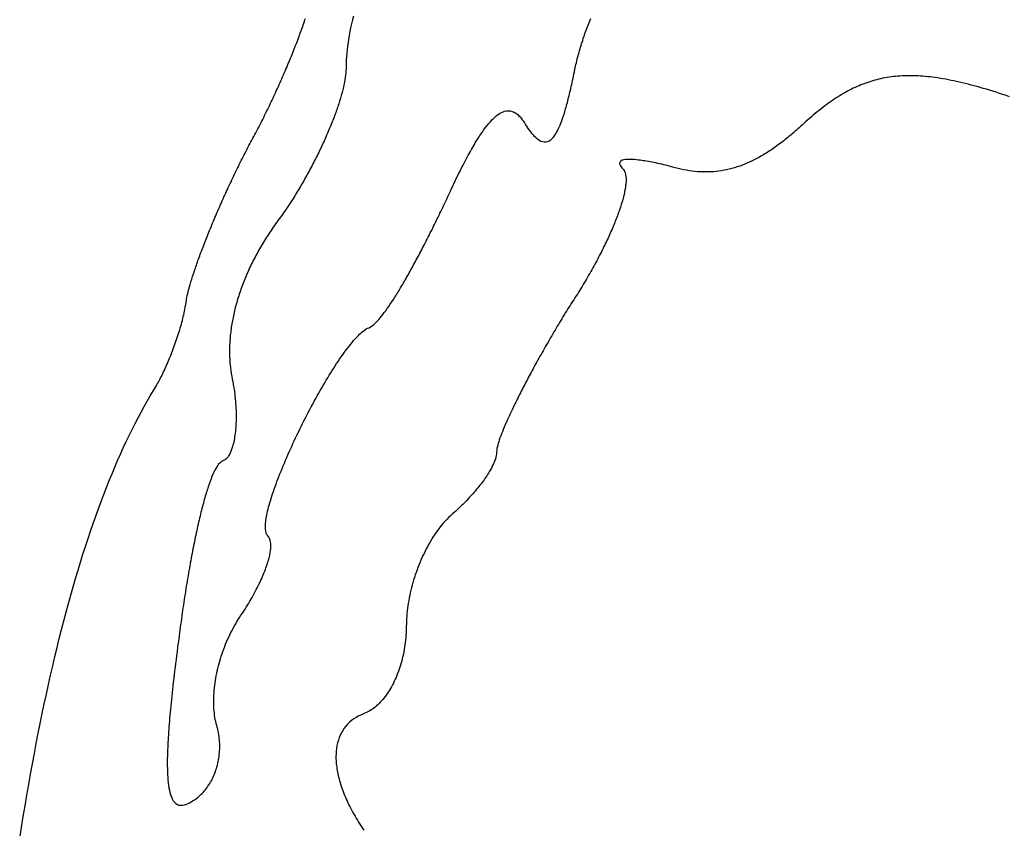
# Model space of a CAD drawing. Header units: metres. Extents: x 0 to 2740, y 0 to 1840.
# Drawn here: x 621.5 to 950, y 1095.6 to 1364.5 of the extents above; entities that cross this region are included whole.
import ezdxf

# ---------------------------------------------------------------- set-up
doc = ezdxf.new("R2010")
doc.units = ezdxf.units.M

msp = doc.modelspace()

# ---------------------------------------------------------------- linework, layer by layer
for points in [[(621.546816, 1092.522176), (622.121375, 1096.165125), (622.704664, 1099.774504), (623.296677, 1103.350247), (623.897408, 1106.892288), (624.506851, 1110.400561), (625.125, 1113.875), (625.751849, 1117.315539), (626.387392, 1120.722112), (627.031623, 1124.094653), (627.684536, 1127.433096), (628.346125, 1130.737375), (629.016384, 1134.007424), (629.695307, 1137.243177), (630.382888, 1140.444568), (631.079121, 1143.611531), (631.784, 1146.744), (632.497519, 1149.841909), (633.219672, 1152.905192), (633.950453, 1155.933783), (634.689856, 1158.927616), (635.437875, 1161.886625), (636.194504, 1164.810744), (636.959737, 1167.699907), (637.733568, 1170.554048), (638.515991, 1173.373101), (639.307, 1176.157), (640.106589, 1178.905679), (640.914752, 1181.619072), (641.731483, 1184.297113), (642.556776, 1186.939736), (643.390625, 1189.546875), (644.233024, 1192.118464), (645.083967, 1194.654437), (645.943448, 1197.154728), (646.811461, 1199.619271), (647.688, 1202.048), (648.573059, 1204.440849), (649.466632, 1206.797752), (650.368713, 1209.118643), (651.279296, 1211.403456), (652.198375, 1213.652125), (653.125944, 1215.864584), (654.061997, 1218.040767), (655.006528, 1220.180608), (655.959531, 1222.284041), (656.921, 1224.351), (657.890929, 1226.381419), (658.869312, 1228.375232), (659.856143, 1230.332373), (660.851416, 1232.252776), (661.855125, 1234.136375), (662.867264, 1235.983104), (663.887827, 1237.792897), (664.916808, 1239.565688), (665.954201, 1241.301411), (667, 1243), (667.362565, 1243.64593), (667.606875, 1244.09375), (667.852985, 1244.55477), (668.100655, 1245.02851), (668.349645, 1245.51449), (668.599715, 1246.01223), (668.850625, 1246.52125), (669.102135, 1247.04107), (669.354005, 1247.57121), (669.605995, 1248.11119), (669.857865, 1248.66053), (670.109375, 1249.21875), (670.360285, 1249.78537), (670.610355, 1250.35991), (670.859345, 1250.94189), (671.107015, 1251.53083), (671.353125, 1252.12625), (671.597435, 1252.72767), (671.839705, 1253.33461), (672.079695, 1253.94659), (672.317165, 1254.56313), (672.551875, 1255.18375), (672.783585, 1255.80797), (673.012055, 1256.43531), (673.237045, 1257.06529), (673.458315, 1257.69743), (673.675625, 1258.33125), (673.888735, 1258.96627), (674.097405, 1259.60201), (674.301395, 1260.23799), (674.500465, 1260.87373), (674.694375, 1261.50875), (674.882885, 1262.14257), (675.065755, 1262.77471), (675.242745, 1263.40469), (675.413615, 1264.03203), (675.578125, 1264.65625), (675.736035, 1265.27687), (675.887105, 1265.89341), (676.031095, 1266.50539), (676.167765, 1267.11233), (676.296875, 1267.71375), (676.418185, 1268.30917), (676.531455, 1268.89811), (676.636445, 1269.48009), (676.732915, 1270.05463), (676.820625, 1270.62125), (676.899335, 1271.17947), (676.968805, 1271.72881), (677.062393, 1272.30448), (677.201411, 1272.93996), (677.359125, 1273.61), (677.535199, 1274.31364), (677.729297, 1275.04992), (677.941083, 1275.81788), (678.170221, 1276.61656), (678.416375, 1277.445), (678.679209, 1278.30224), (678.958387, 1279.18732), (679.253573, 1280.09928), (679.564431, 1281.03716), (679.725632, 1281.51552), (679.890625, 1282), (680.059368, 1282.49048), (680.231819, 1282.98684), (680.407936, 1283.48896), (680.587677, 1283.99672), (680.771, 1284.51), (680.957863, 1285.02868), (681.148224, 1285.55264), (681.342041, 1286.08176), (681.539272, 1286.61592), (681.739875, 1287.155), (681.943808, 1287.69888), (682.151029, 1288.24744), (682.361496, 1288.80056), (682.575167, 1289.35812), (682.792, 1289.92), (683.011953, 1290.48608), (683.234984, 1291.05624), (683.461051, 1291.63036), (683.690112, 1292.20832), (683.922125, 1292.79), (684.157048, 1293.37528), (684.394839, 1293.96404), (684.635456, 1294.55616), (684.878857, 1295.15152), (685.125, 1295.75), (685.373843, 1296.35148), (685.625344, 1296.95584), (685.879461, 1297.56296), (686.136152, 1298.17272), (686.395375, 1298.785), (686.657088, 1299.39968), (686.921249, 1300.01664), (687.187816, 1300.63576), (687.456747, 1301.25692), (687.728, 1301.88), (688.001533, 1302.50488), (688.277304, 1303.13144), (688.555271, 1303.75956), (688.835392, 1304.38912), (689.117625, 1305.02), (689.401928, 1305.65208), (689.688259, 1306.28524), (689.976576, 1306.91936), (690.266837, 1307.55432), (690.559, 1308.19), (690.853023, 1308.82628), (691.148864, 1309.46304), (691.446481, 1310.10016), (691.745832, 1310.73752), (692.046875, 1311.375), (692.349568, 1312.01248), (692.653869, 1312.64984), (692.959736, 1313.28696), (693.267127, 1313.92372), (693.576, 1314.56), (693.886313, 1315.19568), (694.198024, 1315.83064), (694.511091, 1316.46476), (694.825472, 1317.09792), (695.141125, 1317.73), (695.458008, 1318.36088), (695.776079, 1318.99044), (696.095296, 1319.61856), (696.415617, 1320.24512), (696.737, 1320.87), (697.059403, 1321.49308), (697.382784, 1322.11424), (697.707101, 1322.73336), (698.032312, 1323.35032), (698.358375, 1323.965), (698.685248, 1324.57728), (699.012889, 1325.18704), (699.341256, 1325.79416), (699.670307, 1326.39852), (700, 1327), (700.329393, 1327.630881), (700.657544, 1328.263448), (700.984411, 1328.897587), (701.309952, 1329.533184), (701.634125, 1330.170125), (701.956888, 1330.808296), (702.278199, 1331.447583), (702.598016, 1332.087872), (702.916297, 1332.729049), (703.233, 1333.371), (703.548083, 1334.013611), (703.861504, 1334.656768), (704.173221, 1335.300357), (704.483192, 1335.944264), (704.791375, 1336.588375), (705.097728, 1337.232576), (705.402209, 1337.876753), (705.704776, 1338.520792), (706.005387, 1339.164579), (706.304, 1339.808), (706.600573, 1340.450941), (706.895064, 1341.093288), (707.187431, 1341.734927), (707.477632, 1342.375744), (707.765625, 1343.015625), (708.051368, 1343.654456), (708.334819, 1344.292123), (708.615936, 1344.928512), (708.894677, 1345.563509), (709.171, 1346.197), (709.444863, 1346.828871), (709.716224, 1347.459008), (709.985041, 1348.087297), (710.251272, 1348.713624), (710.514875, 1349.337875), (710.775808, 1349.959936), (711.034029, 1350.579693), (711.289496, 1351.197032), (711.542167, 1351.811839), (711.792, 1352.424), (712.038953, 1353.033401), (712.282984, 1353.639928), (712.524051, 1354.243467), (712.762112, 1354.843904), (712.997125, 1355.441125), (713.229048, 1356.035016), (713.457839, 1356.625463), (713.683456, 1357.212352), (713.905857, 1357.795569), (714.125, 1358.375), (714.340843, 1358.950531), (714.553344, 1359.522048), (714.762461, 1360.089437), (714.968152, 1360.652584), (715.170375, 1361.211375), (715.369088, 1361.765696), (715.564249, 1362.315433), (715.755816, 1362.860472), (715.943747, 1363.400699), (716.128, 1363.936), (716.308533, 1364.466261), (716.485304, 1364.991368)], [(732.400608, 1365.789752), (732.081404, 1364.471651), (731.783296, 1363.169024), (731.506692, 1361.882573), (731.252, 1360.613), (731.019628, 1359.361007), (730.809984, 1358.127296), (730.623476, 1356.912569), (730.460512, 1355.717528), (730.3215, 1354.542875), (730.206848, 1353.389312), (730.116964, 1352.257541), (730.052256, 1351.148264), (730.013132, 1350.062183), (730, 1349), (729.988072, 1348.326936), (729.952576, 1347.628288), (729.893944, 1346.904872), (729.812608, 1346.157504), (729.709, 1345.387), (729.583552, 1344.594176), (729.436696, 1343.779848), (729.268864, 1342.944832), (729.080488, 1342.089944), (728.872, 1341.216), (728.643832, 1340.323816), (728.396416, 1339.414208), (728.130184, 1338.487992), (727.845568, 1337.545984), (727.543, 1336.589), (727.385119, 1336.105147), (727.222912, 1335.617856), (727.056433, 1335.127229), (726.885736, 1334.633368), (726.710875, 1334.136375), (726.531904, 1333.636352), (726.348877, 1333.133401), (726.161848, 1332.627624), (725.970871, 1332.119123), (725.776, 1331.608), (725.577289, 1331.094357), (725.374792, 1330.578296), (725.168563, 1330.059919), (724.958656, 1329.539328), (724.745125, 1329.016625), (724.528024, 1328.491912), (724.307407, 1327.965291), (724.083328, 1327.436864), (723.855841, 1326.906733), (723.625, 1326.375), (723.390859, 1325.841767), (723.153472, 1325.307136), (722.912893, 1324.771209), (722.669176, 1324.234088), (722.422375, 1323.695875), (722.172544, 1323.156672), (721.919737, 1322.616581), (721.664008, 1322.075704), (721.405411, 1321.534143), (721.144, 1320.992), (720.879829, 1320.449377), (720.612952, 1319.906376), (720.343423, 1319.363099), (720.071296, 1318.819648), (719.796625, 1318.276125), (719.519464, 1317.732632), (719.239867, 1317.189271), (718.957888, 1316.646144), (718.673581, 1316.103353), (718.387, 1315.561), (718.098199, 1315.019187), (717.807232, 1314.478016), (717.514153, 1313.937589), (717.219016, 1313.398008), (716.921875, 1312.859375), (716.622784, 1312.321792), (716.321797, 1311.785361), (716.018968, 1311.250184), (715.714351, 1310.716363), (715.408, 1310.184), (715.099969, 1309.653197), (714.790312, 1309.124056), (714.479083, 1308.596679), (714.166336, 1308.071168), (713.852125, 1307.547625), (713.536504, 1307.026152), (713.219527, 1306.506851), (712.901248, 1305.989824), (712.581721, 1305.475173), (712.261, 1304.963), (711.939139, 1304.453407), (711.616192, 1303.946496), (711.292213, 1303.442369), (710.967256, 1302.941128), (710.641375, 1302.442875), (710.314624, 1301.947712), (709.987057, 1301.455741), (709.658728, 1300.967064), (709.329691, 1300.481783), (709, 1300), (708.582401, 1299.459406), (708.169608, 1298.917648), (707.761627, 1298.374762), (707.358464, 1297.830784), (706.960125, 1297.28575), (706.566616, 1296.739696), (706.177943, 1296.192658), (705.794112, 1295.644672), (705.415129, 1295.095774), (705.041, 1294.546), (704.671731, 1293.995386), (704.307328, 1293.443968), (703.947797, 1292.891782), (703.593144, 1292.338864), (703.243375, 1291.78525), (702.898496, 1291.230976), (702.558513, 1290.676078), (702.223432, 1290.120592), (701.893259, 1289.564554), (701.568, 1289.008), (701.247661, 1288.450966), (700.932248, 1287.893488), (700.621767, 1287.335602), (700.316224, 1286.777344), (700.015625, 1286.21875), (699.719976, 1285.659856), (699.429283, 1285.100698), (699.143552, 1284.541312), (698.862789, 1283.981734), (698.587, 1283.422), (698.316191, 1282.862146), (698.050368, 1282.302208), (697.789537, 1281.742222), (697.533704, 1281.182224), (697.282875, 1280.62225), (697.037056, 1280.062336), (696.796253, 1279.502518), (696.560472, 1278.942832), (696.329719, 1278.383314), (696.104, 1277.824), (695.883321, 1277.264926), (695.667688, 1276.706128), (695.457107, 1276.147642), (695.251584, 1275.589504), (695.051125, 1275.03175), (694.855736, 1274.474416), (694.665423, 1273.917538), (694.480192, 1273.361152), (694.300049, 1272.805294), (694.125, 1272.25), (693.955051, 1271.695306), (693.790208, 1271.141248), (693.630477, 1270.587862), (693.475864, 1270.035184), (693.326375, 1269.48325), (693.182016, 1268.932096), (693.042793, 1268.381758), (692.908712, 1267.832272), (692.779779, 1267.283674), (692.656, 1266.736), (692.537381, 1266.189286), (692.423928, 1265.643568), (692.315647, 1265.098882), (692.212544, 1264.555264), (692.114625, 1264.01275), (692.021896, 1263.471376), (691.934363, 1262.931178), (691.852032, 1262.392192), (691.774909, 1261.854454), (691.703, 1261.318), (691.636311, 1260.782866), (691.574848, 1260.249088), (691.518617, 1259.716702), (691.467624, 1259.185744), (691.421875, 1258.65625), (691.381376, 1258.128256), (691.346133, 1257.601798), (691.316152, 1257.076912), (691.291439, 1256.553634), (691.272, 1256.032), (691.257841, 1255.512046), (691.248968, 1254.993808), (691.245387, 1254.477322), (691.247104, 1253.962624), (691.254125, 1253.44975), (691.266456, 1252.938736), (691.284103, 1252.429618), (691.307072, 1251.922432), (691.335369, 1251.417214), (691.369, 1250.914), (691.407971, 1250.412826), (691.452288, 1249.913728), (691.556984, 1248.921904), (691.683136, 1247.938816), (691.830792, 1246.964752), (692, 1246), (692.174024, 1245.161288), (692.336192, 1244.325504), (692.486648, 1243.493176), (692.625536, 1242.664832), (692.753, 1241.841), (692.869184, 1241.022208), (692.974232, 1240.208984), (693.068288, 1239.401856), (693.151496, 1238.601352), (693.224, 1237.808), (693.285944, 1237.022328), (693.337472, 1236.244864), (693.378728, 1235.476136), (693.409856, 1234.716672), (693.431, 1233.967), (693.442304, 1233.227648), (693.443912, 1232.499144), (693.435968, 1231.782016), (693.418616, 1231.076792), (693.392, 1230.384), (693.356264, 1229.704168), (693.311552, 1229.037824), (693.258008, 1228.385496), (693.195776, 1227.747712), (693.125, 1227.125), (693.045824, 1226.517888), (692.958392, 1225.926904), (692.862848, 1225.352576), (692.759336, 1224.795432), (692.648, 1224.256), (692.528984, 1223.734808), (692.402432, 1223.232384), (692.268488, 1222.749256), (692.054027, 1222.061899), (691.823744, 1221.420928), (691.578125, 1220.828125), (691.317656, 1220.285272), (691.042823, 1219.794151), (690.754112, 1219.356544), (690.348416, 1218.859392), (689.920064, 1218.464768), (689.470208, 1218.176896), (689, 1218), (688.547381, 1217.750394), (688.089848, 1217.363952), (687.627887, 1216.844238), (687.317693, 1216.425482), (687.005891, 1215.950134), (686.692625, 1215.41925), (686.378039, 1214.833886), (686.062277, 1214.195098), (685.745483, 1213.503942), (685.427801, 1212.761474), (685.109375, 1211.96875), (684.790349, 1211.126826), (684.470867, 1210.236758), (684.151073, 1209.299602), (683.991104, 1208.813696), (683.831111, 1208.316414), (683.671112, 1207.807888), (683.511125, 1207.28825), (683.351168, 1206.757632), (683.191259, 1206.216166), (683.031416, 1205.663984), (682.871657, 1205.101218), (682.712, 1204.528), (682.552463, 1203.944462), (682.393064, 1203.350736), (682.233821, 1202.746954), (682.074752, 1202.133248), (681.915875, 1201.50975), (681.757208, 1200.876592), (681.598769, 1200.233906), (681.440576, 1199.581824), (681.282647, 1198.920478), (681.125, 1198.25), (680.967653, 1197.570522), (680.810624, 1196.882176), (680.653931, 1196.185094), (680.497592, 1195.479408), (680.341625, 1194.76525), (680.186048, 1194.042752), (680.030879, 1193.312046), (679.876136, 1192.573264), (679.721837, 1191.826538), (679.568, 1191.072), (679.414643, 1190.309782), (679.261784, 1189.540016), (679.109441, 1188.762834), (678.957632, 1187.978368), (678.806375, 1187.18675), (678.655688, 1186.388112), (678.505589, 1185.582586), (678.356096, 1184.770304), (678.207227, 1183.951398), (678.059, 1183.126), (677.911433, 1182.294242), (677.764544, 1181.456256), (677.618351, 1180.612174), (677.472872, 1179.762128), (677.328125, 1178.90625), (677.184128, 1178.044672), (677.040899, 1177.177526), (676.898456, 1176.304944), (676.756817, 1175.427058), (676.616, 1174.544), (676.476023, 1173.655902), (676.336904, 1172.762896), (676.198661, 1171.865114), (676.061312, 1170.962688), (675.924875, 1170.05575), (675.789368, 1169.144432), (675.654809, 1168.228866), (675.521216, 1167.309184), (675.388607, 1166.385518), (675.257, 1165.458), (675.126413, 1164.526762), (674.996864, 1163.591936), (674.868371, 1162.653654), (674.740952, 1161.712048), (674.614625, 1160.76725), (674.489408, 1159.819392), (674.365319, 1158.868606), (674.242376, 1157.915024), (674.120597, 1156.958778), (674, 1156), (673.822399, 1154.630482), (673.649592, 1153.281856), (673.481573, 1151.954014), (673.318336, 1150.646848), (673.159875, 1149.36025), (673.006184, 1148.094112), (672.857257, 1146.848326), (672.713088, 1145.622784), (672.573671, 1144.417378), (672.439, 1143.232), (672.309069, 1142.066542), (672.183872, 1140.920896), (672.063403, 1139.794954), (671.947656, 1138.688608), (671.836625, 1137.60175), (671.730304, 1136.534272), (671.628687, 1135.486066), (671.531768, 1134.457024), (671.439541, 1133.447038), (671.352, 1132.456), (671.269139, 1131.483802), (671.190952, 1130.530336), (671.117433, 1129.595494), (671.048576, 1128.679168), (670.984375, 1127.78125), (670.924824, 1126.901632), (670.869917, 1126.040206), (670.819648, 1125.196864), (670.774011, 1124.371498), (670.733, 1123.564), (670.696609, 1122.774262), (670.664832, 1122.002176), (670.637663, 1121.247634), (670.615096, 1120.510528), (670.597125, 1119.79075), (670.583744, 1119.088192), (670.574947, 1118.402746), (670.570728, 1117.734304), (670.571081, 1117.082758), (670.576, 1116.448), (670.585479, 1115.829922), (670.599512, 1115.228416), (670.618093, 1114.643374), (670.641216, 1114.074688), (670.668875, 1113.52225), (670.701064, 1112.985952), (670.737777, 1112.465686), (670.779008, 1111.961344), (670.875, 1111), (670.988992, 1110.101056), (671.120936, 1109.263648), (671.270784, 1108.486912), (671.438488, 1107.769984), (671.624, 1107.112), (671.827272, 1106.512096), (672.048256, 1105.969408), (672.286904, 1105.483072), (672.543168, 1105.052224), (672.960489, 1104.508102), (673.417176, 1104.083968), (673.913067, 1103.776906), (674.448, 1103.584), (675.021813, 1103.502334), (675.634344, 1103.528992), (676.285431, 1103.661058), (676.974912, 1103.895616), (677.455816, 1104.107488), (677.953664, 1104.362752), (678.468408, 1104.660544), (679, 1105), (679.621792, 1105.378684), (680.226736, 1105.793872), (680.814184, 1106.244268), (681.383488, 1106.728576), (681.752624, 1107.069648), (682.113216, 1107.424832), (682.465072, 1107.793744), (682.808, 1108.176), (683.141808, 1108.571216), (683.466304, 1108.979008), (683.781296, 1109.398992), (684.086592, 1109.830784), (684.382, 1110.274), (684.667328, 1110.728256), (684.942384, 1111.193168), (685.206976, 1111.668352), (685.460912, 1112.153424), (685.704, 1112.648), (685.936048, 1113.151696), (686.156864, 1113.664128), (686.366256, 1114.184912), (686.564032, 1114.713664), (686.75, 1115.25), (686.923968, 1115.793536), (687.085744, 1116.343888), (687.235136, 1116.900672), (687.371952, 1117.463504), (687.496, 1118.032), (687.607088, 1118.605776), (687.705024, 1119.184448), (687.789616, 1119.767632), (687.860672, 1120.354944), (687.918, 1120.946), (687.961408, 1121.540416), (687.990704, 1122.137808), (688.005696, 1122.737792), (688.006192, 1123.339984), (687.992, 1123.944), (687.962928, 1124.549456), (687.918784, 1125.155968), (687.859376, 1125.763152), (687.784512, 1126.370624), (687.694, 1126.978), (687.587648, 1127.584896), (687.465264, 1128.190928), (687.326656, 1128.795712), (687.171632, 1129.398864), (687, 1130), (686.828376, 1130.66592), (686.673408, 1131.34336), (686.534952, 1132.03184), (686.412864, 1132.73088), (686.307, 1133.44), (686.217216, 1134.15872), (686.143368, 1134.88656), (686.085312, 1135.62304), (686.042904, 1136.36768), (686.016, 1137.12), (686.004456, 1137.87952), (686.008128, 1138.64576), (686.026872, 1139.41824), (686.060544, 1140.19648), (686.109, 1140.98), (686.172096, 1141.76832), (686.249688, 1142.56096), (686.341632, 1143.35744), (686.447784, 1144.15728), (686.568, 1144.96), (686.702136, 1145.76512), (686.850048, 1146.57216), (687.011592, 1147.38064), (687.186624, 1148.19008), (687.375, 1149), (687.576576, 1149.80992), (687.791208, 1150.61936), (688.018752, 1151.42784), (688.259064, 1152.23488), (688.512, 1153.04), (688.777416, 1153.84272), (689.055168, 1154.64256), (689.345112, 1155.43904), (689.647104, 1156.23168), (689.961, 1157.02), (690.286656, 1157.80352), (690.623928, 1158.58176), (690.972672, 1159.35424), (691.332744, 1160.12048), (691.704, 1160.88), (692.086296, 1161.63232), (692.479488, 1162.37696), (692.883432, 1163.11344), (693.297984, 1163.84128), (693.723, 1164.56), (694.158336, 1165.26912), (694.603848, 1165.96816), (695.059392, 1166.65664), (695.524824, 1167.33408), (696, 1168), (696.416368, 1168.659936), (696.825344, 1169.319488), (697.226736, 1169.978272), (697.620352, 1170.635904), (698.006, 1171.292), (698.383488, 1171.946176), (698.752624, 1172.598048), (699.113216, 1173.247232), (699.465072, 1173.893344), (699.808, 1174.536), (700.141808, 1175.174816), (700.466304, 1175.809408), (700.781296, 1176.439392), (701.086592, 1177.064384), (701.382, 1177.684), (701.667328, 1178.297856), (701.942384, 1178.905568), (702.206976, 1179.506752), (702.460912, 1180.101024), (702.704, 1180.688), (702.936048, 1181.267296), (703.156864, 1181.838528), (703.366256, 1182.401312), (703.564032, 1182.955264), (703.75, 1183.5), (703.923968, 1184.035136), (704.085744, 1184.560288), (704.235136, 1185.075072), (704.371952, 1185.579104), (704.496, 1186.072), (704.657712, 1186.789624), (704.789616, 1187.480032), (704.891064, 1188.141928), (704.961408, 1188.774016), (705, 1189.375), (705.006192, 1189.943584), (704.979336, 1190.478472), (704.918784, 1190.978368), (704.784512, 1191.588224), (704.587648, 1192.130496), (704.326656, 1192.602112), (704, 1193), (703.680392, 1193.420384), (703.439936, 1193.958272), (703.276184, 1194.608768), (703.186688, 1195.366976), (703.169, 1196.228), (703.220672, 1197.186944), (703.271753, 1197.701606), (703.339256, 1198.238912), (703.422875, 1198.79825), (703.522304, 1199.379008), (703.637237, 1199.980574), (703.767368, 1200.602336), (703.912391, 1201.243682), (704.072, 1201.904), (704.245889, 1202.582678), (704.433752, 1203.279104), (704.635283, 1203.992666), (704.850176, 1204.722752), (705.078125, 1205.46875), (705.318824, 1206.230048), (705.571967, 1207.006034), (705.837248, 1207.796096), (706.114361, 1208.599622), (706.403, 1209.416), (706.702859, 1210.244618), (707.013632, 1211.084864), (707.335013, 1211.936126), (707.666696, 1212.797792), (708.008375, 1213.66925), (708.359744, 1214.549888), (708.720497, 1215.439094), (709.090328, 1216.336256), (709.468931, 1217.240762), (709.856, 1218.152), (710.251229, 1219.069358), (710.654312, 1219.992224), (711.064943, 1220.919986), (711.482816, 1221.852032), (711.907625, 1222.78775), (712.339064, 1223.726528), (712.776827, 1224.667754), (713.220608, 1225.610816), (713.670101, 1226.555102), (714.125, 1227.5), (714.584999, 1228.444898), (715.049792, 1229.389184), (715.519073, 1230.332246), (715.992536, 1231.273472), (716.469875, 1232.21225), (716.950784, 1233.147968), (717.434957, 1234.080014), (717.922088, 1235.007776), (718.411871, 1235.930642), (718.904, 1236.848), (719.398169, 1237.759238), (719.894072, 1238.663744), (720.391403, 1239.560906), (720.889856, 1240.450112), (721.389125, 1241.33075), (721.888904, 1242.202208), (722.388887, 1243.063874), (722.888768, 1243.915136), (723.388241, 1244.755382), (723.887, 1245.584), (724.384739, 1246.400378), (724.881152, 1247.203904), (725.375933, 1247.993966), (725.868776, 1248.769952), (726.359375, 1249.53125), (726.847424, 1250.277248), (727.332617, 1251.007334), (727.814648, 1251.720896), (728.293211, 1252.417322), (728.768, 1253.096), (729.238709, 1253.756318), (729.705032, 1254.397664), (730.166663, 1255.019426), (730.623296, 1255.620992), (731.074625, 1256.20175), (731.520344, 1256.761088), (731.960147, 1257.298394), (732.393728, 1257.813056), (732.820781, 1258.304462), (733.241, 1258.772), (733.654079, 1259.215058), (734.059712, 1259.633024), (734.457593, 1260.025286), (734.847416, 1260.391232), (735.228875, 1260.73025), (735.965477, 1261.325054), (736.664951, 1261.804802), (737.151793, 1262.035682), (737.628352, 1262.210048), (738.135799, 1262.483126), (738.673, 1262.852), (739.238821, 1263.313754), (739.631375, 1263.67175), (740.035809, 1264.068866), (740.451787, 1264.504238), (740.878973, 1264.977002), (741.317031, 1265.486294), (741.765625, 1266.03125), (742.224419, 1266.611006), (742.693077, 1267.224698), (743.171263, 1267.871462), (743.658641, 1268.550434), (744.154875, 1269.26075), (744.659629, 1270.001546), (745.172567, 1270.771958), (745.693353, 1271.571122), (746.221651, 1272.398174), (746.488512, 1272.821888), (746.757125, 1273.25225), (747.027448, 1273.689152), (747.299439, 1274.132486), (747.573056, 1274.582144), (747.848257, 1275.038018), (748.125, 1275.5), (748.403243, 1275.967982), (748.682944, 1276.441856), (748.964061, 1276.921514), (749.246552, 1277.406848), (749.530375, 1277.89775), (749.815488, 1278.394112), (750.101849, 1278.895826), (750.389416, 1279.402784), (750.678147, 1279.914878), (750.968, 1280.432), (751.258933, 1280.954042), (751.550904, 1281.480896), (751.843871, 1282.012454), (752.137792, 1282.548608), (752.432625, 1283.08925), (752.728328, 1283.634272), (753.024859, 1284.183566), (753.322176, 1284.737024), (753.620237, 1285.294538), (753.919, 1285.856), (754.218423, 1286.421302), (754.518464, 1286.990336), (754.819081, 1287.562994), (755.120232, 1288.139168), (755.421875, 1288.71875), (755.723968, 1289.301632), (756.026469, 1289.887706), (756.329336, 1290.476864), (756.632527, 1291.068998), (756.936, 1291.664), (757.239713, 1292.261762), (757.543624, 1292.862176), (757.847691, 1293.465134), (758.151872, 1294.070528), (758.456125, 1294.67825), (758.760408, 1295.288192), (759.064679, 1295.900246), (759.368896, 1296.514304), (759.673017, 1297.130258), (759.977, 1297.748), (760.280803, 1298.367422), (760.584384, 1298.988416), (760.887701, 1299.610874), (761.190712, 1300.234688), (761.493375, 1300.85975), (761.795648, 1301.485952), (762.097489, 1302.113186), (762.398856, 1302.741344), (762.699707, 1303.370318), (763, 1304), (763.417906, 1304.92221), (763.831648, 1305.82888), (764.241262, 1306.72007), (764.646784, 1307.59584), (765.04825, 1308.45625), (765.445696, 1309.30136), (765.839158, 1310.13123), (766.228672, 1310.94592), (766.614274, 1311.74549), (766.996, 1312.53), (767.373886, 1313.29951), (767.747968, 1314.05408), (768.118282, 1314.79377), (768.484864, 1315.51864), (768.84775, 1316.22875), (769.206976, 1316.92416), (769.562578, 1317.60493), (769.914592, 1318.27112), (770.263054, 1318.92279), (770.608, 1319.56), (770.949466, 1320.18281), (771.287488, 1320.79128), (771.622102, 1321.38547), (771.953344, 1321.96544), (772.28125, 1322.53125), (772.605856, 1323.08296), (772.927198, 1323.62063), (773.245312, 1324.14432), (773.560234, 1324.65409), (773.872, 1325.15), (774.180646, 1325.63211), (774.486208, 1326.10048), (774.788722, 1326.55517), (775.088224, 1326.99624), (775.38475, 1327.42375), (775.678336, 1327.83776), (776.256832, 1328.62552), (776.824, 1329.36), (777.380128, 1330.04168), (777.925504, 1330.67104), (778.460416, 1331.24856), (778.985152, 1331.77472), (779.5, 1332.25), (780.005248, 1332.67488), (780.501184, 1333.04984), (780.988096, 1333.37536), (781.466272, 1333.65192), (781.936, 1333.88), (782.625382, 1334.13227), (783.297376, 1334.27816), (783.952954, 1334.31929), (784.593088, 1334.25728), (785.21875, 1334.09375), (785.830912, 1333.83032), (786.430546, 1333.46861), (787.018624, 1333.01024), (787.404736, 1332.65176), (787.786432, 1332.25152), (788.164, 1331.81), (788.537728, 1331.32768), (788.907904, 1330.80504), (789.274816, 1330.24256), (789.638752, 1329.64072), (790, 1329), (790.416432, 1328.416856), (790.825856, 1327.867648), (791.228464, 1327.352712), (791.624448, 1326.872384), (792.014, 1326.427), (792.397312, 1326.016896), (792.774576, 1325.642408), (793.145984, 1325.303872), (793.692536, 1324.864213), (794.226992, 1324.507336), (794.75, 1324.234375), (795.262208, 1324.046464), (795.764264, 1323.944737), (796.419, 1323.945125), (797.058376, 1324.103433), (797.528752, 1324.327416), (797.992, 1324.642875), (798.448768, 1325.050944), (798.899704, 1325.552757), (799.345456, 1326.149448), (799.640064, 1326.600512), (799.932848, 1327.094584), (800.224, 1327.632), (800.513712, 1328.213096), (800.802176, 1328.838208), (801.089584, 1329.507672), (801.376128, 1330.221824), (801.662, 1330.981), (801.947392, 1331.785536), (802.232496, 1332.635768), (802.517504, 1333.532032), (802.802608, 1334.474664), (802.945256, 1334.963473), (803.088, 1335.464), (803.230864, 1335.976287), (803.373872, 1336.500376), (803.517048, 1337.036309), (803.660416, 1337.584128), (803.804, 1338.143875), (803.947824, 1338.715592), (804.091912, 1339.299321), (804.236288, 1339.895104), (804.380976, 1340.502983), (804.526, 1341.123), (804.671384, 1341.755197), (804.817152, 1342.399616), (804.963328, 1343.056299), (805.109936, 1343.725288), (805.257, 1344.406625), (805.404544, 1345.100352), (805.552592, 1345.806511), (805.701168, 1346.525144), (805.850296, 1347.256293), (806, 1348), (806.122092, 1348.570285), (806.248336, 1349.14108), (806.378684, 1349.712295), (806.513088, 1350.28384), (806.6515, 1350.855625), (806.793872, 1351.42756), (806.940156, 1351.999555), (807.090304, 1352.57152), (807.244268, 1353.143365), (807.402, 1353.715), (807.563452, 1354.286335), (807.728576, 1354.85728), (807.897324, 1355.427745), (808.069648, 1355.99764), (808.2455, 1356.566875), (808.424832, 1357.13536), (808.607596, 1357.703005), (808.793744, 1358.26972), (808.983228, 1358.835415), (809.176, 1359.4), (809.372012, 1359.963385), (809.571216, 1360.52548), (809.773564, 1361.086195), (809.979008, 1361.64544), (810.1875, 1362.203125), (810.398992, 1362.75916), (810.613436, 1363.313455), (810.830784, 1363.86592), (811.050988, 1364.416465), (811.274, 1364.965)], [(950.451146, 1338.955269), (949.310848, 1339.340672), (948.184902, 1339.715203), (947.073104, 1340.078856), (945.97525, 1340.431625), (944.891136, 1340.773504), (943.820558, 1341.104487), (942.763312, 1341.424568), (941.719194, 1341.733741), (940.688, 1342.032), (939.669526, 1342.319339), (938.663568, 1342.595752), (937.669922, 1342.861233), (936.688384, 1343.115776), (935.71875, 1343.359375), (934.760816, 1343.592024), (933.814378, 1343.813717), (932.879232, 1344.024448), (931.955174, 1344.224211), (931.042, 1344.413), (930.139506, 1344.590809), (929.247488, 1344.757632), (928.365742, 1344.913463), (927.494064, 1345.058296), (926.63225, 1345.192125), (925.780096, 1345.314944), (924.937398, 1345.426747), (924.103952, 1345.527528), (923.279554, 1345.617281), (922.464, 1345.696), (921.657086, 1345.763679), (920.858608, 1345.820312), (920.068362, 1345.865893), (919.286144, 1345.900416), (918.51175, 1345.923875), (917.744976, 1345.936264), (916.985618, 1345.937577), (916.233472, 1345.927808), (915.488334, 1345.906951), (914.75, 1345.875), (914.018266, 1345.831949), (913.292928, 1345.777792), (912.573782, 1345.712523), (911.860624, 1345.636136), (911.15325, 1345.548625), (910.451456, 1345.449984), (909.755038, 1345.340207), (909.063792, 1345.219288), (908.377514, 1345.087221), (907.696, 1344.944), (907.019046, 1344.789619), (906.346448, 1344.624072), (905.678002, 1344.447353), (905.013504, 1344.259456), (904.35275, 1344.060375), (903.695536, 1343.850104), (903.041658, 1343.628637), (902.390912, 1343.395968), (901.743094, 1343.152091), (901.098, 1342.897), (900.455426, 1342.630689), (899.815168, 1342.353152), (899.177022, 1342.064383), (898.540784, 1341.764376), (897.90625, 1341.453125), (897.273216, 1341.130624), (896.641478, 1340.796867), (896.010832, 1340.451848), (895.381074, 1340.095561), (894.752, 1339.728), (894.123406, 1339.349159), (893.495088, 1338.959032), (892.866842, 1338.557613), (892.238464, 1338.144896), (891.60975, 1337.720875), (890.980496, 1337.285544), (890.350498, 1336.838897), (889.719552, 1336.380928), (889.087454, 1335.911631), (888.454, 1335.431), (887.818986, 1334.939029), (887.182208, 1334.435712), (886.543462, 1333.921043), (885.902544, 1333.395016), (885.25925, 1332.857625), (884.613376, 1332.308864), (883.964718, 1331.748727), (883.313072, 1331.177208), (882.658234, 1330.594301), (882, 1330), (881.520894, 1329.553298), (881.043552, 1329.113184), (880.567938, 1328.679646), (880.094016, 1328.252672), (879.62175, 1327.83225), (879.151104, 1327.418368), (878.682042, 1327.011014), (878.214528, 1326.610176), (877.748526, 1326.215842), (877.284, 1325.828), (876.820914, 1325.446638), (876.359232, 1325.071744), (875.898918, 1324.703306), (875.439936, 1324.341312), (874.98225, 1323.98575), (874.525824, 1323.636608), (874.070622, 1323.293874), (873.616608, 1322.957536), (873.163746, 1322.627582), (872.712, 1322.304), (872.261334, 1321.986778), (871.811712, 1321.675904), (871.363098, 1321.371366), (870.915456, 1321.073152), (870.46875, 1320.78125), (870.022944, 1320.495648), (869.578002, 1320.216334), (869.133888, 1319.943296), (868.690566, 1319.676522), (868.248, 1319.416), (867.806154, 1319.161718), (867.364992, 1318.913664), (866.924478, 1318.671826), (866.04525, 1318.20675), (865.168182, 1317.766394), (864.292986, 1317.350662), (863.419374, 1316.959458), (862.547058, 1316.592686), (861.67575, 1316.25025), (860.805162, 1315.932054), (859.935006, 1315.638002), (859.064994, 1315.367998), (858.194838, 1315.121946), (857.32425, 1314.89975), (856.452942, 1314.701314), (855.580626, 1314.526542), (854.707014, 1314.375338), (853.831818, 1314.247606), (852.95475, 1314.14325), (852.075522, 1314.062174), (851.193846, 1314.004282), (850.309434, 1313.969478), (849.421998, 1313.957666), (848.53125, 1313.96875), (847.636902, 1314.002634), (846.738666, 1314.059222), (845.836254, 1314.138418), (844.929378, 1314.240126), (844.01775, 1314.36425), (843.101082, 1314.510694), (842.179086, 1314.679362), (841.251474, 1314.870158), (840.317958, 1315.082986), (839.37825, 1315.31775), (838.432062, 1315.574354), (837.479106, 1315.852702), (837, 1316), (836.286048, 1316.176392), (835.584384, 1316.345536), (834.895296, 1316.507384), (834.219072, 1316.661888), (833.556, 1316.809), (832.906368, 1316.948672), (832.270464, 1317.080856), (831.648576, 1317.205504), (831.040992, 1317.322568), (830.448, 1317.432), (829.869888, 1317.533752), (829.306944, 1317.627776), (828.759456, 1317.714024), (828.227712, 1317.792448), (827.712, 1317.863), (827.212608, 1317.925632), (826.49475, 1318.004625), (825.815232, 1318.065528), (825.175026, 1318.108179), (824.575104, 1318.132416), (824.016438, 1318.138077), (823.5, 1318.125), (822.878784, 1318.078136), (822.336672, 1317.997288), (821.773782, 1317.847853), (821.272554, 1317.596591), (820.937856, 1317.202624), (820.884222, 1316.698113), (821.071314, 1316.176131), (821.397504, 1315.677016), (821.773152, 1315.235208), (822.225648, 1314.739736), (822.51075, 1314.274625), (822.732672, 1313.722304), (822.892386, 1313.085527), (822.990864, 1312.367048), (823.022976, 1311.844032), (823.028592, 1311.286744), (823.008, 1310.696), (822.961488, 1310.072616), (822.889344, 1309.417408), (822.791856, 1308.731192), (822.669312, 1308.014784), (822.522, 1307.269), (822.350208, 1306.494656), (822.154224, 1305.692568), (821.934336, 1304.863552), (821.690832, 1304.008424), (821.424, 1303.128), (821.134128, 1302.223096), (820.821504, 1301.294528), (820.65675, 1300.821625), (820.486416, 1300.343112), (820.310538, 1299.859091), (820.129152, 1299.369664), (819.942294, 1298.874933), (819.75, 1298.375), (819.552306, 1297.869967), (819.349248, 1297.359936), (819.140862, 1296.845009), (818.927184, 1296.325288), (818.70825, 1295.800875), (818.484096, 1295.271872), (818.254758, 1294.738381), (818.020272, 1294.200504), (817.780674, 1293.658343), (817.536, 1293.112), (817.286286, 1292.561577), (817.031568, 1292.007176), (816.771882, 1291.448899), (816.507264, 1290.886848), (816.23775, 1290.321125), (815.963376, 1289.751832), (815.684178, 1289.179071), (815.400192, 1288.602944), (815.111454, 1288.023553), (814.818, 1287.441), (814.519866, 1286.855387), (814.217088, 1286.266816), (813.909702, 1285.675389), (813.597744, 1285.081208), (813.28125, 1284.484375), (812.960256, 1283.884992), (812.634798, 1283.283161), (812.304912, 1282.678984), (811.970634, 1282.072563), (811.632, 1281.464), (811.289046, 1280.853397), (810.941808, 1280.240856), (810.590322, 1279.626479), (810.234624, 1279.010368), (809.87475, 1278.392625), (809.510736, 1277.773352), (809.142618, 1277.152651), (808.770432, 1276.530624), (808.394214, 1275.907373), (808.014, 1275.283), (807.629826, 1274.657607), (807.241728, 1274.031296), (806.849742, 1273.404169), (806.453904, 1272.776328), (806.05425, 1272.147875), (805.650816, 1271.518912), (805.243638, 1270.889541), (804.832752, 1270.259864), (804.418194, 1269.629983), (804, 1269), (803.610609, 1268.369718), (803.222472, 1267.738944), (802.835643, 1267.107786), (802.450176, 1266.476352), (802.066125, 1265.84475), (801.683544, 1265.213088), (801.302487, 1264.581474), (800.923008, 1263.950016), (800.545161, 1263.318822), (800.169, 1262.688), (799.794579, 1262.057658), (799.421952, 1261.427904), (799.051173, 1260.798846), (798.682296, 1260.170592), (798.315375, 1259.54325), (797.950464, 1258.916928), (797.587617, 1258.291734), (797.226888, 1257.667776), (796.868331, 1257.045162), (796.512, 1256.424), (796.157949, 1255.804398), (795.806232, 1255.186464), (795.456903, 1254.570306), (795.110016, 1253.956032), (794.765625, 1253.34375), (794.423784, 1252.733568), (794.084547, 1252.125594), (793.747968, 1251.519936), (793.414101, 1250.916702), (793.083, 1250.316), (792.754719, 1249.717938), (792.429312, 1249.122624), (792.106833, 1248.530166), (791.787336, 1247.940672), (791.470875, 1247.35425), (791.157504, 1246.771008), (790.847277, 1246.191054), (790.540248, 1245.614496), (790.236471, 1245.041442), (789.936, 1244.472), (789.638889, 1243.906278), (789.345192, 1243.344384), (789.054963, 1242.786426), (788.768256, 1242.232512), (788.485125, 1241.68275), (788.205624, 1241.137248), (787.929807, 1240.596114), (787.657728, 1240.059456), (787.389441, 1239.527382), (787.125, 1239), (786.864459, 1238.477418), (786.607872, 1237.959744), (786.355293, 1237.447086), (786.106776, 1236.939552), (785.862375, 1236.43725), (785.622144, 1235.940288), (785.386137, 1235.448774), (785.154408, 1234.962816), (784.927011, 1234.482522), (784.704, 1234.008), (784.485429, 1233.539358), (784.271352, 1233.076704), (784.061823, 1232.620146), (783.656625, 1231.72575), (783.270267, 1230.857034), (782.903181, 1230.014862), (782.555799, 1229.200098), (782.228553, 1228.413606), (781.921875, 1227.65625), (781.636197, 1226.928894), (781.371951, 1226.232402), (781.129569, 1225.567638), (780.909483, 1224.935466), (780.712125, 1224.33675), (780.537927, 1223.772354), (780.387321, 1223.243142), (780.260739, 1222.749978), (780.116856, 1222.079712), (780.029457, 1221.495414), (779.997906, 1220.848806), (779.94825, 1220.22075), (779.868672, 1219.726272), (779.753886, 1219.212786), (779.604864, 1218.681264), (779.422578, 1218.132678), (779.208, 1217.568), (778.962102, 1216.988202), (778.685856, 1216.394256), (778.380234, 1215.787134), (778.046208, 1215.167808), (777.68475, 1214.53725), (777.296832, 1213.896432), (777.024, 1213.464), (776.740128, 1213.027728), (776.445504, 1212.587904), (776.140416, 1212.144816), (775.825152, 1211.698752), (775.5, 1211.25), (775.165248, 1210.798848), (774.821184, 1210.345584), (774.468096, 1209.890496), (774.106272, 1209.433872), (773.736, 1208.976), (773.357568, 1208.517168), (772.971264, 1208.057664), (772.577376, 1207.597776), (772.176192, 1207.137792), (771.768, 1206.678), (771.353088, 1206.218688), (770.931744, 1205.760144), (770.504256, 1205.302656), (770.070912, 1204.846512), (769.632, 1204.392), (769.187808, 1203.939408), (768.738624, 1203.489024), (768.284736, 1203.041136), (767.826432, 1202.596032), (767.364, 1202.154), (766.897728, 1201.715328), (766.427904, 1201.280304), (765.954816, 1200.849216), (765.478752, 1200.422352), (765, 1200), (764.521248, 1199.569288), (764.045184, 1199.117504), (763.572096, 1198.645176), (763.102272, 1198.152832), (762.636, 1197.641), (762.173568, 1197.110208), (761.715264, 1196.560984), (761.261376, 1195.993856), (760.812192, 1195.409352), (760.368, 1194.808), (759.929088, 1194.190328), (759.495744, 1193.556864), (759.068256, 1192.908136), (758.646912, 1192.244672), (758.232, 1191.567), (757.823808, 1190.875648), (757.422624, 1190.171144), (757.028736, 1189.454016), (756.642432, 1188.724792), (756.264, 1187.984), (755.893728, 1187.232168), (755.531904, 1186.469824), (755.178816, 1185.697496), (754.834752, 1184.915712), (754.5, 1184.125), (754.174848, 1183.325888), (753.859584, 1182.518904), (753.554496, 1181.704576), (753.259872, 1180.883432), (752.976, 1180.056), (752.703168, 1179.222808), (752.441664, 1178.384384), (752.191776, 1177.541256), (751.953792, 1176.693952), (751.728, 1175.843), (751.514688, 1174.988928), (751.314144, 1174.132264), (751.126656, 1173.273536), (750.952512, 1172.413272), (750.792, 1171.552), (750.645408, 1170.690248), (750.513024, 1169.828544), (750.395136, 1168.967416), (750.292032, 1168.107392), (750.204, 1167.249), (750.131328, 1166.392768), (750.074304, 1165.539224), (750.033216, 1164.688896), (750.008352, 1163.842312), (750, 1163), (749.992832, 1162.22008), (749.971456, 1161.44064), (749.936064, 1160.66216), (749.886848, 1159.88512), (749.824, 1159.11), (749.747712, 1158.33728), (749.658176, 1157.56744), (749.555584, 1156.80096), (749.440128, 1156.03832), (749.312, 1155.28), (749.171392, 1154.52648), (749.018496, 1153.77824), (748.853504, 1153.03576), (748.676608, 1152.29952), (748.488, 1151.57), (748.287872, 1150.84768), (748.076416, 1150.13304), (747.853824, 1149.42656), (747.620288, 1148.72872), (747.376, 1148.04), (747.121152, 1147.36088), (746.855936, 1146.69184), (746.580544, 1146.03336), (746.295168, 1145.38592), (746, 1144.75), (745.695232, 1144.12608), (745.381056, 1143.51464), (745.057664, 1142.91616), (744.725248, 1142.33112), (744.384, 1141.76), (744.034112, 1141.20328), (743.675776, 1140.66144), (743.309184, 1140.13496), (742.934528, 1139.62432), (742.552, 1139.13), (742.161792, 1138.65248), (741.764096, 1138.19224), (741.359104, 1137.74976), (740.947008, 1137.32552), (740.528, 1136.92), (740.102272, 1136.53368), (739.670016, 1136.16704), (739.231424, 1135.82056), (738.786688, 1135.49472), (738.336, 1135.19), (737.879552, 1134.90688), (737.417536, 1134.64584), (736.950144, 1134.40736), (736.477568, 1134.19192), (736, 1134), (735.526296, 1133.81462), (735.065168, 1133.61856), (734.180544, 1133.19488), (733.345936, 1132.72992), (732.561152, 1132.22464), (731.826, 1131.68), (731.140288, 1131.09696), (730.503824, 1130.47648), (729.916416, 1129.81952), (729.377872, 1129.12704), (728.888, 1128.4), (728.446608, 1127.63936), (728.053504, 1126.84608), (727.708496, 1126.02112), (727.411392, 1125.16544), (727.162, 1124.28), (726.960128, 1123.36576), (726.805584, 1122.42368), (726.698176, 1121.45472), (726.637712, 1120.45984), (726.625024, 1119.95298), (726.624, 1119.44), (726.634616, 1118.92102), (726.656848, 1118.39616), (726.690672, 1117.86554), (726.736064, 1117.32928), (726.793, 1116.7875), (726.861456, 1116.24032), (726.941408, 1115.68786), (727.032832, 1115.13024), (727.135704, 1114.56758), (727.25, 1114), (727.375696, 1113.42762), (727.512768, 1112.85056), (727.661192, 1112.26894), (727.820944, 1111.68288), (727.992, 1111.0925), (728.174336, 1110.49792), (728.367928, 1109.89926), (728.572752, 1109.29664), (728.788784, 1108.69018), (729.016, 1108.08), (729.254376, 1107.46622), (729.503888, 1106.84896), (729.764512, 1106.22834), (730.036224, 1105.60448), (730.319, 1104.9775), (730.612816, 1104.34752), (730.917648, 1103.71466), (731.233472, 1103.07904), (731.560264, 1102.44078), (731.898, 1101.8), (732.246656, 1101.15682), (732.606208, 1100.51136), (732.976632, 1099.86374), (733.357904, 1099.21408), (733.75, 1098.5625), (734.152896, 1097.90912), (734.566568, 1097.25406), (734.990992, 1096.59744), (735.426144, 1095.93938), (735.872, 1095.28)]]:
    msp.add_lwpolyline(points)

doc.saveas('drawing.dxf')
